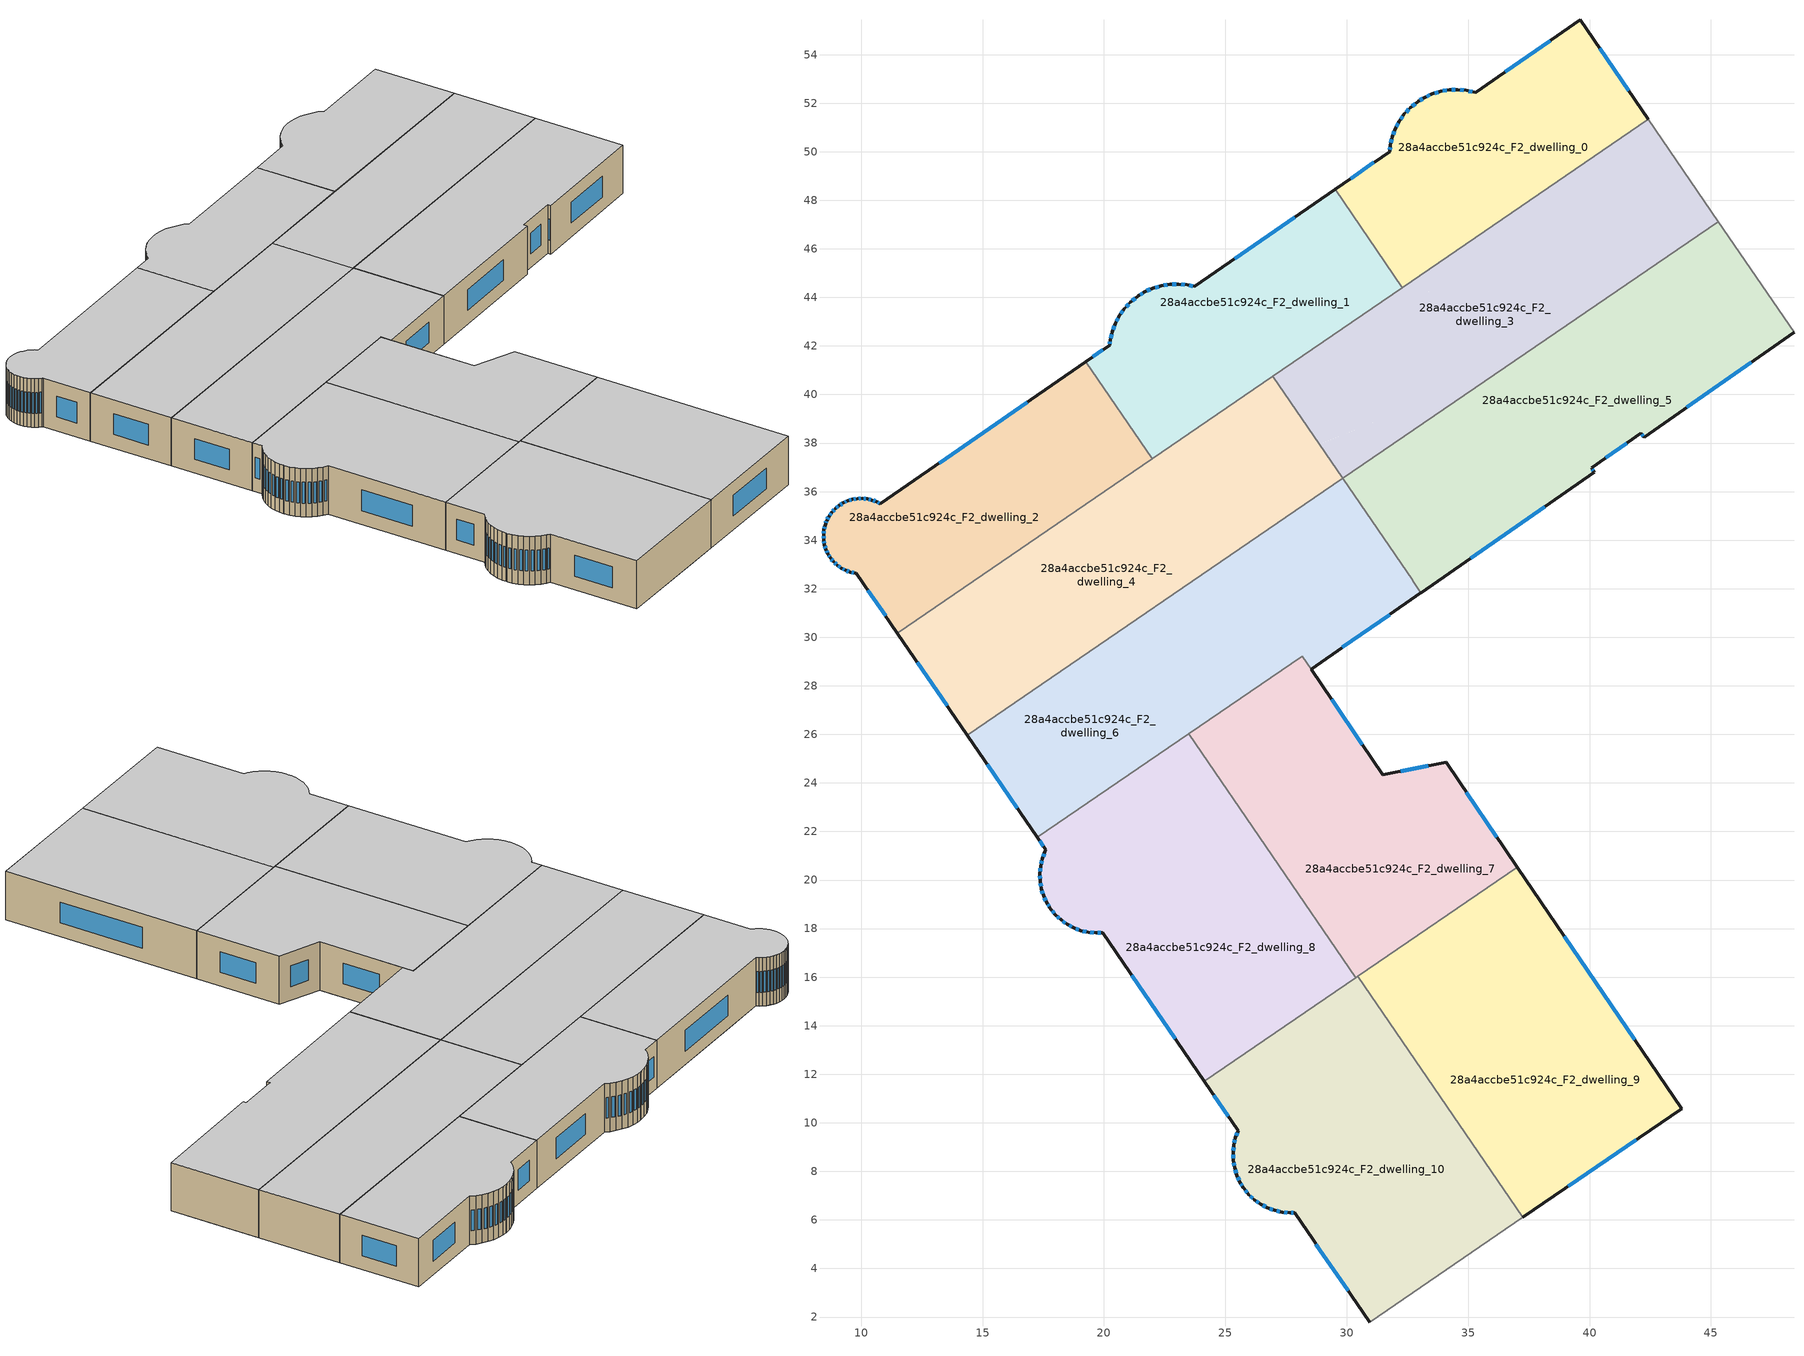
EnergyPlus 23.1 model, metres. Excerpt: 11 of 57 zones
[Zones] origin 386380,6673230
28a4accbe51c924c_F2_dwelling_0
 floor outside (EU_floor_Construction): 35.28,52.44 34.22,52.54 34.57,52.56 34.93,52.52 z6
 floor to 28a4accbe51c924c_F1_dwelling_0 (EU_floor_Construction): 39.62,55.44 42.42,51.33 33.03,44.91 31.14,49.57 31.77,50 31.88,50.61 32.17,51.26 32.62,51.82 32.94,52.07 33.52,52.38 34.22,52.54 35.28,52.44 z6
 floor to 28a4accbe51c924c_F1_dwelling_1 (EU_floor_Construction): 31.14,49.57 33.03,44.91 32.28,44.4 29.52,48.45 z6
 wall outside (EU_wall_Construction): 42.42,51.33 39.62,55.44 35.28,52.44 34.93,52.52 34.57,52.56 34.22,52.54 33.86,52.49 33.52,52.38 33.2,52.23 32.94,52.07 32.89,52.04 32.62,51.82 32.38,51.55 32.17,51.26 32,50.95 31.88,50.61 31.79,50.26 31.77,50 29.52,48.45 z6:9
 wall to 28a4accbe51c924c_F2_dwelling_1 (EU_wall_Construction): 29.52,48.45 32.28,44.4 z6:9
 wall to 28a4accbe51c924c_F2_dwelling_3 (EU_wall_Construction): 32.28,44.4 42.42,51.33 z6:9
 window (EU_Window_Construction): 31.96,50.85 31.91,50.71 / 32.12,51.17 32.05,51.04 / 32.32,51.47 32.23,51.35 / 32.55,51.74 32.44,51.63 / 32.82,51.98 32.7,51.88 / 33.12,52.19 33.01,52.12 / 33.43,52.34 33.29,52.27 / 33.77,52.46 33.62,52.41 / 34.12,52.53 33.96,52.5 / 34.47,52.55 34.32,52.55 / 34.83,52.53 34.68,52.55 / 35.18,52.46 35.03,52.5 / 38.38,54.58 36.52,53.3 / 41.62,52.51 40.42,54.26 / 31.12,49.56 30.16,48.89 / 31.79,50.19 31.77,50.08 / 31.85,50.51 31.82,50.36 z6.86:8.14
 ceiling to 28a4accbe51c924c_F3_dwelling_0 (EU_floor_Construction): 42.42,51.33 39.62,55.44 35.28,52.44 34.93,52.52 34.57,52.56 34.22,52.54 33.86,52.49 33.52,52.38 33.2,52.23 32.94,52.07 32.89,52.04 32.62,51.82 32.38,51.55 32.17,51.26 32,50.95 31.88,50.61 31.79,50.26 31.77,50 29.52,48.45 32.28,44.4 z9
28a4accbe51c924c_F2_dwelling_1
 floor outside (EU_floor_Construction): 22.35,44.48 21.41,44.06 21.68,44.22 22.01,44.37 z6
 floor to 28a4accbe51c924c_F1_dwelling_1 (EU_floor_Construction): 29.52,48.45 32.28,44.4 30.07,42.89 20.78,39.12 19.26,41.35 20.23,42.03 20.34,42.58 20.63,43.24 21.09,43.8 21.41,44.06 22.35,44.48 23.07,44.55 23.73,44.45 z6
 floor to 28a4accbe51c924c_F1_dwelling_3 (EU_floor_Construction): 26.81,41.57 27.1,40.85 21.99,37.36 20.78,39.12 z6
 floor to 28a4accbe51c924c_F1_dwelling_2 (EU_floor_Construction): 30.07,42.89 27.1,40.85 26.81,41.57 z6
 wall outside (EU_wall_Construction): 29.52,48.45 23.73,44.45 23.43,44.52 23.07,44.55 22.71,44.54 22.35,44.48 22.01,44.37 21.68,44.22 21.41,44.06 21.37,44.03 21.09,43.8 20.84,43.53 20.63,43.24 20.46,42.92 20.34,42.58 20.26,42.23 20.23,42.03 19.26,41.35 z6:9
 wall to 28a4accbe51c924c_F2_dwelling_2 (EU_wall_Construction): 19.26,41.35 21.99,37.36 z6:9
 wall to 28a4accbe51c924c_F2_dwelling_4 (EU_wall_Construction): 21.99,37.36 26.96,40.76 z6:9
 wall to 28a4accbe51c924c_F2_dwelling_3 (EU_wall_Construction): 26.96,40.76 32.29,44.4 z6:9
 window (EU_Window_Construction): 20.43,42.82 20.37,42.68 / 20.58,43.15 20.51,43.01 / 20.78,43.45 20.69,43.32 / 21.02,43.72 20.91,43.61 / 21.29,43.96 21.17,43.87 / 21.6,44.18 21.49,44.11 / 21.91,44.33 21.77,44.26 / 22.25,44.45 22.11,44.4 / 22.61,44.52 22.46,44.5 / 22.97,44.55 22.81,44.54 / 23.33,44.53 23.18,44.54 / 23.65,44.47 23.52,44.5 / 27.86,47.31 25.39,45.59 / 19.95,41.83 19.53,41.55 / 20.25,42.17 20.24,42.08 / 20.31,42.48 20.28,42.33 z6.86:8.14
 ceiling to 28a4accbe51c924c_F3_dwelling_1 (EU_floor_Construction): 32.28,44.4 29.52,48.45 23.73,44.45 23.43,44.52 23.07,44.55 22.71,44.54 22.35,44.48 22.01,44.37 21.68,44.22 21.41,44.06 21.37,44.03 21.09,43.8 20.84,43.53 20.63,43.24 20.46,42.92 20.34,42.58 20.26,42.23 20.23,42.03 19.26,41.35 21.99,37.36 z9
28a4accbe51c924c_F2_dwelling_10
 floor to 28a4accbe51c924c_F1_dwelling_11 (EU_floor_Construction): 32.65,12.85 35.79,5.1 30.94,1.78 27.85,6.29 27.34,6.32 26.73,6.5 26.2,6.83 25.74,7.33 25.47,7.84 25.33,8.45 25.35,9.08 25.53,9.68 24.32,11.44 31.59,14.39 z6
 floor to 28a4accbe51c924c_F1_dwelling_10 (EU_floor_Construction): 32.65,12.85 37.26,6.1 35.79,5.1 z6
 floor to 28a4accbe51c924c_F1_dwelling_8 (EU_floor_Construction): 30.46,16.04 31.59,14.39 30.51,13.95 29.83,15.61 z6
 floor to 28a4accbe51c924c_F1_dwelling_9 (EU_floor_Construction): 29.83,15.61 30.51,13.95 24.32,11.44 24.13,11.72 z6
 wall outside (EU_wall_Construction): 24.13,11.72 25.53,9.68 25.42,9.39 25.35,9.08 25.32,8.77 25.33,8.45 25.38,8.14 25.47,7.84 25.6,7.55 25.74,7.33 25.77,7.29 25.97,7.05 26.2,6.83 26.46,6.65 26.73,6.5 27.03,6.39 27.34,6.32 27.65,6.29 27.85,6.29 30.94,1.78 z6:9
 wall to 28a4accbe51c924c_F2_dwelling_9 (EU_wall_Construction): 37.26,6.1 30.46,16.04 z6:9
 wall adiabatic (EU_wall_Construction): 30.94,1.78 37.26,6.1 z6:9
 wall to 28a4accbe51c924c_F2_dwelling_8 (EU_wall_Construction): 30.37,15.98 24.13,11.72 z6:9
 wall to 28a4accbe51c924c_F2_dwelling_7 (EU_wall_Construction): 30.46,16.04 30.37,15.98 z6:9
 window (EU_Window_Construction): 27.42,6.31 27.56,6.3 / 27.12,6.37 27.25,6.34 / 26.82,6.47 26.94,6.42 / 26.54,6.61 26.65,6.54 / 26.27,6.78 26.38,6.7 / 26.03,6.98 26.13,6.89 / 25.83,7.22 25.91,7.12 / 25.64,7.49 25.7,7.4 / 25.51,7.76 25.56,7.64 / 25.41,8.06 25.44,7.93 / 25.34,8.36 25.36,8.23 / 25.32,8.68 25.32,8.54 / 25.34,8.99 25.32,8.86 / 25.4,9.3 25.37,9.17 / 25.5,9.6 25.45,9.47 / 24.53,11.14 25.13,10.26 / 28.73,5 30.06,3.07 / 27.71,6.29 27.79,6.29 z6.86:8.14
 ceiling to 28a4accbe51c924c_F3_dwelling_10 (EU_floor_Construction): 37.26,6.1 30.46,16.04 24.13,11.72 25.53,9.68 25.42,9.39 25.35,9.08 25.32,8.77 25.33,8.45 25.38,8.14 25.47,7.84 25.6,7.55 25.74,7.33 25.77,7.29 25.97,7.05 26.2,6.83 26.46,6.65 26.73,6.5 27.03,6.39 27.34,6.32 27.65,6.29 27.85,6.29 30.94,1.78 z9
28a4accbe51c924c_F2_dwelling_2
 floor outside (EU_floor_Construction): 10.63,35.58 10.79,35.5 10.25,35.7 9.84,35.71 10.04,35.72 10.24,35.7 10.44,35.65 z6; 8.49,33.81 8.74,33.26 8.63,33.44 8.55,33.62 z6
 floor to 28a4accbe51c924c_F1_dwelling_3 (EU_floor_Construction): 20.78,39.12 21.99,37.36 14.08,31.95 11.1,30.74 9.8,32.63 9.75,32.64 9.36,32.76 9.02,32.97 8.74,33.26 8.49,33.81 8.46,34.13 8.45,34.22 8.53,34.68 8.8,35.15 8.81,35.17 9.09,35.43 9.31,35.55 9.45,35.62 9.84,35.71 10.25,35.7 10.79,35.5 12.71,36.83 13.14,36.03 z6
 floor to 28a4accbe51c924c_F1_dwelling_1 (EU_floor_Construction): 19.26,41.35 20.78,39.12 13.14,36.03 12.71,36.83 z6
 floor to 28a4accbe51c924c_F1_dwelling_5 (EU_floor_Construction): 14.08,31.95 11.48,30.17 11.1,30.74 z6
 wall outside (EU_wall_Construction): 19.26,41.35 10.79,35.5 10.63,35.58 10.44,35.65 10.24,35.7 10.04,35.72 9.84,35.71 9.64,35.68 9.45,35.62 9.26,35.54 9.09,35.43 8.93,35.3 8.8,35.15 8.68,34.99 8.58,34.81 8.53,34.68 8.51,34.62 8.47,34.42 8.45,34.22 8.45,34.01 8.49,33.81 8.55,33.62 8.63,33.44 8.74,33.26 8.87,33.11 9.02,32.97 9.18,32.85 9.36,32.76 9.55,32.69 9.75,32.64 9.8,32.63 11.48,30.17 z6:9
 wall to 28a4accbe51c924c_F2_dwelling_4 (EU_wall_Construction): 11.48,30.17 21.99,37.36 z6:9
 window (EU_Window_Construction): 9.06,32.94 9.13,32.89 / 8.91,33.07 8.97,33.01 / 8.77,33.22 8.83,33.15 / 8.66,33.39 8.71,33.31 / 8.57,33.57 8.61,33.49 / 8.5,33.76 8.53,33.68 / 8.46,33.96 8.48,33.87 / 8.45,34.16 8.45,34.07 / 8.46,34.36 8.45,34.27 / 8.5,34.56 8.48,34.48 / 8.57,34.77 8.55,34.71 / 8.65,34.93 8.61,34.86 / 8.76,35.1 8.71,35.03 / 8.89,35.26 8.84,35.19 / 9.05,35.39 8.98,35.34 / 9.21,35.5 9.14,35.46 / 9.39,35.59 9.31,35.56 / 9.58,35.66 9.5,35.64 / 9.78,35.7 9.7,35.69 / 9.98,35.72 9.9,35.71 / 10.19,35.71 10.1,35.71 / 10.39,35.67 10.3,35.69 / 10.58,35.6 10.5,35.63 / 10.75,35.52 10.68,35.56 / 16.84,39.68 13.21,37.17 / 10.28,31.93 11,30.88 / 9.61,32.67 9.69,32.65 / 9.41,32.74 9.5,32.71 / 9.23,32.82 9.31,32.78 z6.86:8.14
 ceiling to 28a4accbe51c924c_F3_dwelling_2 (EU_floor_Construction): 21.99,37.36 19.26,41.35 10.79,35.5 10.63,35.58 10.44,35.65 10.24,35.7 10.04,35.72 9.84,35.71 9.64,35.68 9.45,35.62 9.26,35.54 9.09,35.43 8.93,35.3 8.8,35.15 8.68,34.99 8.58,34.81 8.53,34.68 8.51,34.62 8.47,34.42 8.45,34.22 8.45,34.01 8.49,33.81 8.55,33.62 8.63,33.44 8.74,33.26 8.87,33.11 9.02,32.97 9.18,32.85 9.36,32.76 9.55,32.69 9.75,32.64 9.8,32.63 11.48,30.17 z9
28a4accbe51c924c_F2_dwelling_3
 floor to 28a4accbe51c924c_F1_dwelling_2 (EU_floor_Construction): 44.27,48.64 45.3,47.12 36.26,40.94 28.88,37.95 27.41,40.09 27.1,40.85 30.07,42.89 z6
 floor to 28a4accbe51c924c_F1_dwelling_0 (EU_floor_Construction): 42.42,51.33 44.27,48.64 33.32,44.2 33.03,44.91 z6
 floor to 28a4accbe51c924c_F1_dwelling_5 (EU_floor_Construction): 28.95,37.98 29.09,37.64 28.88,37.95 z6
 floor to 28a4accbe51c924c_F1_dwelling_1 (EU_floor_Construction): 33.03,44.91 33.32,44.2 30.07,42.89 z6
 floor to 28a4accbe51c924c_F1_dwelling_4 (EU_floor_Construction): 36.26,40.94 29.83,36.55 29.09,37.64 28.95,37.98 z6
 floor to 28a4accbe51c924c_F1_dwelling_3 (EU_floor_Construction): 27.1,40.85 27.41,40.09 26.96,40.76 z6
 wall adiabatic (EU_wall_Construction): 45.3,47.12 42.42,51.33 z6:9
 wall to 28a4accbe51c924c_F2_dwelling_4 (EU_wall_Construction): 26.96,40.76 29.83,36.55 z6:9
 wall to 28a4accbe51c924c_F2_dwelling_5 (EU_wall_Construction): 29.84,36.55 45.3,47.12 z6:9
 ceiling to 28a4accbe51c924c_F3_dwelling_3 (EU_floor_Construction): 45.3,47.12 42.42,51.33 26.96,40.76 29.83,36.55 z9
28a4accbe51c924c_F2_dwelling_4
 floor to 28a4accbe51c924c_F1_dwelling_5 (EU_floor_Construction): 29.09,37.64 29.6,36.38 19.87,29.73 13.54,27.17 11.48,30.17 14.08,31.95 28.88,37.95 z6
 floor to 28a4accbe51c924c_F1_dwelling_7 (EU_floor_Construction): 19.87,29.73 14.36,25.97 13.54,27.17 z6
 floor to 28a4accbe51c924c_F1_dwelling_3 (EU_floor_Construction): 27.41,40.09 28.36,37.74 14.08,31.95 26.96,40.76 z6
 floor to 28a4accbe51c924c_F1_dwelling_2 (EU_floor_Construction): 27.41,40.09 28.88,37.95 28.36,37.74 z6
 floor to 28a4accbe51c924c_F1_dwelling_4 (EU_floor_Construction): 29.09,37.64 29.83,36.55 29.6,36.38 z6
 wall outside (EU_wall_Construction): 11.48,30.17 14.36,25.97 z6:9
 wall to 28a4accbe51c924c_F2_dwelling_6 (EU_wall_Construction): 14.36,25.97 29.83,36.55 z6:9
 window (EU_Window_Construction): 12.31,28.97 13.54,27.17 z6.86:8.14
 ceiling to 28a4accbe51c924c_F3_dwelling_4 (EU_floor_Construction): 29.83,36.55 26.96,40.76 11.48,30.17 14.36,25.97 z9
28a4accbe51c924c_F2_dwelling_5
 floor to 28a4accbe51c924c_F1_dwelling_4 (EU_floor_Construction): 46.65,45.15 48.42,42.56 42.25,38.24 42.12,38.41 40.82,37.5 40.5,38.09 31.32,34.37 29.84,36.55 36.26,40.94 z6
 floor to 28a4accbe51c924c_F1_dwelling_6 (EU_floor_Construction): 40.5,38.09 40.82,37.5 40.08,36.98 40.19,36.8 33.06,31.84 31.32,34.37 z6
 floor adiabatic (EU_floor_Construction): 45.3,47.12 46.65,45.15 36.26,40.94 z6
 wall outside (EU_wall_Construction): 33.06,31.84 40.19,36.8 40.08,36.98 42.12,38.41 42.25,38.24 48.42,42.56 z6:9
 wall adiabatic (EU_wall_Construction): 48.42,42.56 45.3,47.12 z6:9
 wall to 28a4accbe51c924c_F2_dwelling_6 (EU_wall_Construction): 29.84,36.55 32.71,32.34 33.06,31.83 z6:9
 window (EU_Window_Construction): 44.01,39.48 46.66,41.33 / 42.16,38.36 42.21,38.29 / 40.66,37.39 41.54,38 / 40.16,36.85 40.11,36.93 / 35.1,33.25 38.15,35.38 z6.86:8.14
 ceiling to 28a4accbe51c924c_F3_dwelling_5 (EU_floor_Construction): 42.25,38.24 48.42,42.56 45.3,47.12 29.84,36.55 33.06,31.84 40.19,36.8 40.08,36.98 42.12,38.41 z9
28a4accbe51c924c_F2_dwelling_6
 floor to 28a4accbe51c924c_F1_dwelling_6 (EU_floor_Construction): 31.32,34.37 33.06,31.83 28.53,28.68 28.16,29.22 24.51,26.73 22.81,30.92 z6
 floor to 28a4accbe51c924c_F1_dwelling_5 (EU_floor_Construction): 29.6,36.38 30.54,34.06 19.87,29.73 z6
 floor to 28a4accbe51c924c_F1_dwelling_7 (EU_floor_Construction): 22.81,30.92 24.51,26.73 17.25,21.76 14.36,25.97 19.87,29.73 z6
 floor to 28a4accbe51c924c_F1_dwelling_4 (EU_floor_Construction): 29.84,36.55 31.32,34.37 30.54,34.06 29.6,36.38 z6
 wall outside (EU_wall_Construction): 28.53,28.68 33.06,31.83 / 14.36,25.97 17.25,21.76 z6:9
 wall to 28a4accbe51c924c_F2_dwelling_7 (EU_wall_Construction): 23.49,26.03 28.16,29.22 28.53,28.68 z6:9
 wall to 28a4accbe51c924c_F2_dwelling_8 (EU_wall_Construction): 17.25,21.76 23.49,26.03 z6:9
 window (EU_Window_Construction): 29.82,29.58 31.76,30.93 / 15.19,24.77 16.43,22.96 z6.86:8.14
 ceiling to 28a4accbe51c924c_F3_dwelling_6 (EU_floor_Construction): 28.53,28.68 33.06,31.83 29.84,36.55 14.36,25.97 17.25,21.76 28.16,29.22 z9
28a4accbe51c924c_F2_dwelling_7
 floor to 28a4accbe51c924c_F1_dwelling_8 (EU_floor_Construction): 34.09,24.86 37.03,20.53 30.36,15.98 28.69,18.43 26.77,23.17 31.09,24.93 31.49,24.34 z6
 floor to 28a4accbe51c924c_F1_dwelling_6 (EU_floor_Construction): 28.16,29.22 31.09,24.93 26.06,22.89 24.51,26.73 z6
 floor to 28a4accbe51c924c_F1_dwelling_7 (EU_floor_Construction): 24.51,26.73 26.06,22.89 25.73,22.76 23.49,26.03 z6
 floor to 28a4accbe51c924c_F1_dwelling_9 (EU_floor_Construction): 26.77,23.17 28.69,18.43 25.73,22.76 z6
 wall outside (EU_wall_Construction): 37.03,20.54 34.09,24.86 31.49,24.34 28.53,28.68 z6:9
 wall to 28a4accbe51c924c_F2_dwelling_8 (EU_wall_Construction): 23.49,26.03 30.36,15.98 z6:9
 wall to 28a4accbe51c924c_F2_dwelling_9 (EU_wall_Construction): 30.46,16.04 37.03,20.54 z6:9
 window (EU_Window_Construction): 36.19,21.77 34.93,23.62 / 33.35,24.71 32.23,24.49 / 30.65,25.58 29.38,27.44 z6.86:8.14
 ceiling to 28a4accbe51c924c_F3_dwelling_7 (EU_floor_Construction): 37.03,20.54 34.09,24.86 31.49,24.34 28.16,29.22 23.49,26.03 30.36,15.98 z9
28a4accbe51c924c_F2_dwelling_8
 floor outside (EU_floor_Construction): 17.6,21.24 17.39,20.58 17.46,20.88 17.57,21.17 z6
 floor to 28a4accbe51c924c_F1_dwelling_7 (EU_floor_Construction): 23.49,26.03 25.73,22.76 17.5,19.42 17.37,19.96 17.39,20.58 17.6,21.24 17.25,21.76 z6
 floor to 28a4accbe51c924c_F1_dwelling_9 (EU_floor_Construction): 25.73,22.76 28.69,18.43 29.83,15.61 24.13,11.72 19.95,17.83 19.35,17.85 18.76,18.03 18.23,18.35 17.77,18.85 17.51,19.35 17.5,19.42 z6
 floor to 28a4accbe51c924c_F1_dwelling_8 (EU_floor_Construction): 28.69,18.43 30.36,15.98 29.83,15.61 z6
 wall outside (EU_wall_Construction): 17.25,21.76 17.6,21.24 17.57,21.17 17.46,20.88 17.39,20.58 17.36,20.26 17.37,19.96 17.42,19.65 17.51,19.35 17.64,19.07 17.77,18.85 17.81,18.8 18,18.57 18.23,18.35 18.48,18.17 18.76,18.03 19.05,17.92 19.35,17.85 19.66,17.82 19.95,17.83 24.13,11.72 z6:9
 window (EU_Window_Construction): 19.44,17.84 19.57,17.83 / 19.14,17.9 19.27,17.87 / 18.84,18 18.97,17.95 / 18.56,18.13 18.68,18.07 / 18.3,18.3 18.41,18.22 / 18.07,18.5 18.17,18.41 / 17.86,18.74 17.95,18.63 / 17.68,19.01 17.74,18.91 / 17.55,19.27 17.6,19.15 / 17.45,19.56 17.49,19.44 / 17.38,19.87 17.41,19.74 / 17.36,20.18 17.37,20.04 / 17.38,20.49 17.37,20.35 / 17.44,20.79 17.41,20.66 / 17.54,21.08 17.49,20.96 / 17.35,21.61 17.5,21.39 / 21.14,16.08 22.94,13.46 / 19.74,17.82 19.86,17.82 z6.86:8.14
 ceiling to 28a4accbe51c924c_F3_dwelling_8 (EU_floor_Construction): 30.36,15.98 23.49,26.03 17.25,21.76 17.6,21.24 17.57,21.17 17.46,20.88 17.39,20.58 17.36,20.26 17.37,19.96 17.42,19.65 17.51,19.35 17.64,19.07 17.77,18.85 17.81,18.8 18,18.57 18.23,18.35 18.48,18.17 18.76,18.03 19.05,17.92 19.35,17.85 19.66,17.82 19.95,17.83 24.13,11.72 z9
28a4accbe51c924c_F2_dwelling_9
 floor to 28a4accbe51c924c_F1_dwelling_8 (EU_floor_Construction): 37.03,20.53 39.13,17.44 31.59,14.39 30.46,16.04 z6
 floor adiabatic (EU_floor_Construction): 39.13,17.44 43.79,10.57 37.26,6.1 31.59,14.39 z6
 wall outside (EU_wall_Construction): 37.26,6.1 43.79,10.57 37.03,20.54 z6:9
 window (EU_Window_Construction): 41.86,13.42 38.96,17.69 / 39.13,7.38 41.93,9.3 z6.86:8.14
 ceiling to 28a4accbe51c924c_F3_dwelling_9 (EU_floor_Construction): 43.79,10.57 37.03,20.54 30.46,16.04 37.26,6.1 z9
[Building]
EU S2 Campaign: North Axis=0; Terrain=City; Solar Distribution=FullExterior
[Site:Location]
Helsinki-Vantaa.AP: Latitude=60.317; Longitude=24.963; Time Zone=2; Elevation=54.6
[SizingPeriod:WeatherFileDays]
AnnualSizingPeriod: Begin Month=1; Begin Day of Month=1; End Month=12; End Day of Month=31; Day of Week for Start Day=Monday; Use Weather File Daylight Saving Period=No; Use Weather File Rain and Snow Indicators=No
[MATERIAL]
EU_InternalMass_Material: Roughness=MediumRough; Thickness=0.1; Conductivity=1; Density=1800; Specific Heat=900; Thermal Absorptance=0.9; Solar Absorptance=0.7; Visible Absorptance=0.7
[MATERIAL:NOMASS] Roughness=MediumRough; Thermal Absorptance=0.9; Solar Absorptance=0.7; Visible Absorptance=0.7
Name | Thermal Resistance
EU_wall_NoMass | 1.10183
EU_floor_NoMass | 1.70606
[WINDOWMATERIAL:SIMPLEGLAZINGSYSTEM]
EU_Window_SimpleGlazing: UFactor=3.11035; Solar Heat Gain Coefficient=0.8; Visible Transmittance=0.8
[CONSTRUCTION]
EU_wall_Construction: EU_wall_NoMass
EU_floor_Construction: EU_floor_NoMass
EU_Window_Construction: EU_Window_SimpleGlazing
EU_InternalMass_Construction: EU_InternalMass_Material
[ZONE] Type=1; Multiplier=1; Ceiling Height=autocalculate; Floor Area=autocalculate; Part of Total Floor Area=Yes
Name | Volume
28a4accbe51c924c_F2_dwelling_0 | 191.187
28a4accbe51c924c_F2_dwelling_1 | 191.141
28a4accbe51c924c_F2_dwelling_10 | 286.737
28a4accbe51c924c_F2_dwelling_2 | 191.16
28a4accbe51c924c_F2_dwelling_3 | 286.757
28a4accbe51c924c_F2_dwelling_4 | 286.745
28a4accbe51c924c_F2_dwelling_5 | 314.558
28a4accbe51c924c_F2_dwelling_6 | 297.195
28a4accbe51c924c_F2_dwelling_7 | 248.303
28a4accbe51c924c_F2_dwelling_8 | 286.713
28a4accbe51c924c_F2_dwelling_9 | 286.726
[INTERNALMASS] Construction=EU_InternalMass_Construction
Name | Zone or ZoneList | Surface Area
28a4accbe51c924c_F2_dwelling_0_EU_InternalMass | 28a4accbe51c924c_F2_dwelling_0 | 63.7118
28a4accbe51c924c_F2_dwelling_1_EU_InternalMass | 28a4accbe51c924c_F2_dwelling_1 | 63.713
28a4accbe51c924c_F2_dwelling_2_EU_InternalMass | 28a4accbe51c924c_F2_dwelling_2 | 63.7205
28a4accbe51c924c_F2_dwelling_3_EU_InternalMass | 28a4accbe51c924c_F2_dwelling_3 | 95.5856
28a4accbe51c924c_F2_dwelling_4_EU_InternalMass | 28a4accbe51c924c_F2_dwelling_4 | 95.5818
28a4accbe51c924c_F2_dwelling_5_EU_InternalMass | 28a4accbe51c924c_F2_dwelling_5 | 104.865
28a4accbe51c924c_F2_dwelling_6_EU_InternalMass | 28a4accbe51c924c_F2_dwelling_6 | 99.0681
28a4accbe51c924c_F2_dwelling_7_EU_InternalMass | 28a4accbe51c924c_F2_dwelling_7 | 82.7844
28a4accbe51c924c_F2_dwelling_8_EU_InternalMass | 28a4accbe51c924c_F2_dwelling_8 | 95.5709
28a4accbe51c924c_F2_dwelling_9_EU_InternalMass | 28a4accbe51c924c_F2_dwelling_9 | 95.5752
28a4accbe51c924c_F2_dwelling_10_EU_InternalMass | 28a4accbe51c924c_F2_dwelling_10 | 95.5789
[OTHEREQUIPMENT] Fuel Type=Electricity; Design Level Calculation Method=Watts/Area; Power per Zone Floor Area=1; Fraction Latent=0; Fraction Radiant=0; Fraction Lost=0; Carbon Dioxide Generation Rate=0; EndUse Subcategory=EU_Step8_InternalGains
Name | Zone or ZoneList or Space or SpaceList | Schedule
EU_Step8_InternalGain_28a4accbe51c924c_F2_dwelling_0_f000 | 28a4accbe51c924c_F2_dwelling_0 | EU_Step8_GainSchedule_28a4accbe51c924c_F2_dwelling_0_f000
EU_Step8_InternalGain_28a4accbe51c924c_F2_dwelling_1_f000 | 28a4accbe51c924c_F2_dwelling_1 | EU_Step8_GainSchedule_28a4accbe51c924c_F2_dwelling_1_f000
EU_Step8_InternalGain_28a4accbe51c924c_F2_dwelling_2_f000 | 28a4accbe51c924c_F2_dwelling_2 | EU_Step8_GainSchedule_28a4accbe51c924c_F2_dwelling_2_f000
EU_Step8_InternalGain_28a4accbe51c924c_F2_dwelling_3_f000 | 28a4accbe51c924c_F2_dwelling_3 | EU_Step8_GainSchedule_28a4accbe51c924c_F2_dwelling_3_f000
EU_Step8_InternalGain_28a4accbe51c924c_F2_dwelling_4_f000 | 28a4accbe51c924c_F2_dwelling_4 | EU_Step8_GainSchedule_28a4accbe51c924c_F2_dwelling_4_f000
EU_Step8_InternalGain_28a4accbe51c924c_F2_dwelling_5_f000 | 28a4accbe51c924c_F2_dwelling_5 | EU_Step8_GainSchedule_28a4accbe51c924c_F2_dwelling_5_f000
EU_Step8_InternalGain_28a4accbe51c924c_F2_dwelling_6_f000 | 28a4accbe51c924c_F2_dwelling_6 | EU_Step8_GainSchedule_28a4accbe51c924c_F2_dwelling_6_f000
EU_Step8_InternalGain_28a4accbe51c924c_F2_dwelling_7_f000 | 28a4accbe51c924c_F2_dwelling_7 | EU_Step8_GainSchedule_28a4accbe51c924c_F2_dwelling_7_f000
EU_Step8_InternalGain_28a4accbe51c924c_F2_dwelling_8_f000 | 28a4accbe51c924c_F2_dwelling_8 | EU_Step8_GainSchedule_28a4accbe51c924c_F2_dwelling_8_f000
EU_Step8_InternalGain_28a4accbe51c924c_F2_dwelling_9_f000 | 28a4accbe51c924c_F2_dwelling_9 | EU_Step8_GainSchedule_28a4accbe51c924c_F2_dwelling_9_f000
EU_Step8_InternalGain_28a4accbe51c924c_F2_dwelling_10_f000 | 28a4accbe51c924c_F2_dwelling_10 | EU_Step8_GainSchedule_28a4accbe51c924c_F2_dwelling_10_f000
[ZONEVENTILATION:DESIGNFLOWRATE] Schedule=EU_AlwaysOn; Design Flow Rate Calculation Method=AirChanges/Hour; Air Changes per Hour=0.756316; Ventilation Type=Natural; Fan Pressure Rise=0; Fan Total Efficiency=1; Constant Term Coefficient=1; Temperature Term Coefficient=0; Velocity Term Coefficient=0; Velocity Squared Term Coefficient=0; Minimum Indoor Temperature=-100; Maximum Indoor Temperature=100; Delta Temperature=-100; Minimum Outdoor Temperature=-100; Maximum Outdoor Temperature=100; Maximum Wind Speed=40
Name | Zone or ZoneList or Space or SpaceList
EU_ConstantAir_28a4accbe51c924c_F2_dwelling_0 | 28a4accbe51c924c_F2_dwelling_0
EU_ConstantAir_28a4accbe51c924c_F2_dwelling_1 | 28a4accbe51c924c_F2_dwelling_1
EU_ConstantAir_28a4accbe51c924c_F2_dwelling_2 | 28a4accbe51c924c_F2_dwelling_2
EU_ConstantAir_28a4accbe51c924c_F2_dwelling_3 | 28a4accbe51c924c_F2_dwelling_3
EU_ConstantAir_28a4accbe51c924c_F2_dwelling_4 | 28a4accbe51c924c_F2_dwelling_4
EU_ConstantAir_28a4accbe51c924c_F2_dwelling_5 | 28a4accbe51c924c_F2_dwelling_5
EU_ConstantAir_28a4accbe51c924c_F2_dwelling_6 | 28a4accbe51c924c_F2_dwelling_6
EU_ConstantAir_28a4accbe51c924c_F2_dwelling_7 | 28a4accbe51c924c_F2_dwelling_7
EU_ConstantAir_28a4accbe51c924c_F2_dwelling_8 | 28a4accbe51c924c_F2_dwelling_8
EU_ConstantAir_28a4accbe51c924c_F2_dwelling_9 | 28a4accbe51c924c_F2_dwelling_9
EU_ConstantAir_28a4accbe51c924c_F2_dwelling_10 | 28a4accbe51c924c_F2_dwelling_10
[HVACTEMPLATE:THERMOSTAT] Constant Heating Setpoint=20; Constant Cooling Setpoint=50
EU_HeatOnly_28a4accbe51c924c_F0_dwelling_6; EU_HeatOnly_28a4accbe51c924c_F0_dwelling_7; EU_HeatOnly_28a4accbe51c924c_F0_dwelling_8; EU_HeatOnly_28a4accbe51c924c_F0_dwelling_9; EU_HeatOnly_28a4accbe51c924c_F0_dwelling_10; EU_HeatOnly_28a4accbe51c924c_F0_dwelling_11; EU_HeatOnly_28a4accbe51c924c_F1_dwelling_0; EU_HeatOnly_28a4accbe51c924c_F1_dwelling_1; EU_HeatOnly_28a4accbe51c924c_F1_dwelling_2; EU_HeatOnly_28a4accbe51c924c_F1_dwelling_3; EU_HeatOnly_28a4accbe51c924c_F1_dwelling_4; EU_HeatOnly_28a4accbe51c924c_F1_dwelling_5; EU_HeatOnly_28a4accbe51c924c_F1_dwelling_6; EU_HeatOnly_28a4accbe51c924c_F1_dwelling_7; EU_HeatOnly_28a4accbe51c924c_F1_dwelling_8; EU_HeatOnly_28a4accbe51c924c_F1_dwelling_9; EU_HeatOnly_28a4accbe51c924c_F1_dwelling_10; EU_HeatOnly_28a4accbe51c924c_F1_dwelling_11; EU_HeatOnly_28a4accbe51c924c_F2_dwelling_0; EU_HeatOnly_28a4accbe51c924c_F2_dwelling_1; EU_HeatOnly_28a4accbe51c924c_F2_dwelling_2; EU_HeatOnly_28a4accbe51c924c_F2_dwelling_3; EU_HeatOnly_28a4accbe51c924c_F2_dwelling_4; EU_HeatOnly_28a4accbe51c924c_F2_dwelling_5; EU_HeatOnly_28a4accbe51c924c_F2_dwelling_6; EU_HeatOnly_28a4accbe51c924c_F2_dwelling_7; EU_HeatOnly_28a4accbe51c924c_F2_dwelling_8; EU_HeatOnly_28a4accbe51c924c_F2_dwelling_9; EU_HeatOnly_28a4accbe51c924c_F2_dwelling_10; EU_HeatOnly_28a4accbe51c924c_F3_dwelling_0; EU_HeatOnly_28a4accbe51c924c_F3_dwelling_1; EU_HeatOnly_28a4accbe51c924c_F3_dwelling_2; EU_HeatOnly_28a4accbe51c924c_F3_dwelling_3; EU_HeatOnly_28a4accbe51c924c_F3_dwelling_4; EU_HeatOnly_28a4accbe51c924c_F3_dwelling_5; EU_HeatOnly_28a4accbe51c924c_F3_dwelling_6; EU_HeatOnly_28a4accbe51c924c_F3_dwelling_7; EU_HeatOnly_28a4accbe51c924c_F3_dwelling_8; EU_HeatOnly_28a4accbe51c924c_F3_dwelling_9; EU_HeatOnly_28a4accbe51c924c_F3_dwelling_10; EU_HeatOnly_28a4accbe51c924c_F4_dwelling_0; EU_HeatOnly_28a4accbe51c924c_F4_dwelling_1; EU_HeatOnly_28a4accbe51c924c_F4_dwelling_2; EU_HeatOnly_28a4accbe51c924c_F4_dwelling_3; EU_HeatOnly_28a4accbe51c924c_F4_dwelling_4; EU_HeatOnly_28a4accbe51c924c_F4_dwelling_5; EU_HeatOnly_28a4accbe51c924c_F4_dwelling_6; EU_HeatOnly_28a4accbe51c924c_F4_dwelling_7; EU_HeatOnly_28a4accbe51c924c_F4_dwelling_8; EU_HeatOnly_28a4accbe51c924c_F4_dwelling_9; EU_HeatOnly_28a4accbe51c924c_F4_dwelling_10
[HVACTEMPLATE:ZONE:IDEALLOADSAIRSYSTEM] System Availability Schedule=EU_AlwaysOn; Maximum Heating Supply Air Temperature=50; Minimum Cooling Supply Air Temperature=13; Maximum Heating Supply Air Humidity Ratio=0.0156; Minimum Cooling Supply Air Humidity Ratio=0.0077; Heating Limit=NoLimit; Cooling Limit=NoLimit; Heating Availability Schedule=EU_AlwaysOn; Cooling Availability Schedule=EU_CoolingOff; Dehumidification Control Type=ConstantSensibleHeatRatio; Cooling Sensible Heat Ratio=0.7; Dehumidification Setpoint=60; Humidification Control Type=None; Humidification Setpoint=30; Outdoor Air Method=None; Outdoor Air Flow Rate per Person=0.00944; Outdoor Air Flow Rate per Zone Floor Area=0; Outdoor Air Flow Rate per Zone=0; Demand Controlled Ventilation Type=None; Outdoor Air Economizer Type=NoEconomizer; Heat Recovery Type=None; Sensible Heat Recovery Effectiveness=0.7; Latent Heat Recovery Effectiveness=0.65
Name | Template Thermostat
28a4accbe51c924c_F2_dwelling_0 | EU_HeatOnly_28a4accbe51c924c_F2_dwelling_0
28a4accbe51c924c_F2_dwelling_1 | EU_HeatOnly_28a4accbe51c924c_F2_dwelling_1
28a4accbe51c924c_F2_dwelling_2 | EU_HeatOnly_28a4accbe51c924c_F2_dwelling_2
28a4accbe51c924c_F2_dwelling_3 | EU_HeatOnly_28a4accbe51c924c_F2_dwelling_3
28a4accbe51c924c_F2_dwelling_4 | EU_HeatOnly_28a4accbe51c924c_F2_dwelling_4
28a4accbe51c924c_F2_dwelling_5 | EU_HeatOnly_28a4accbe51c924c_F2_dwelling_5
28a4accbe51c924c_F2_dwelling_6 | EU_HeatOnly_28a4accbe51c924c_F2_dwelling_6
28a4accbe51c924c_F2_dwelling_7 | EU_HeatOnly_28a4accbe51c924c_F2_dwelling_7
28a4accbe51c924c_F2_dwelling_8 | EU_HeatOnly_28a4accbe51c924c_F2_dwelling_8
28a4accbe51c924c_F2_dwelling_9 | EU_HeatOnly_28a4accbe51c924c_F2_dwelling_9
28a4accbe51c924c_F2_dwelling_10 | EU_HeatOnly_28a4accbe51c924c_F2_dwelling_10
[SIZING:ZONE] Zone Cooling Design Supply Air Temperature Input Method=SupplyAirTemperature; Zone Cooling Design Supply Air Temperature=13; Zone Heating Design Supply Air Temperature Input Method=SupplyAirTemperature; Zone Heating Design Supply Air Temperature=50; Zone Cooling Design Supply Air Humidity Ratio=0.008; Zone Heating Design Supply Air Humidity Ratio=0.008; Cooling Design Air Flow Method=DesignDay; Cooling Design Air Flow Rate=0; Cooling Minimum Air Flow per Zone Floor Area=0.000762; Cooling Minimum Air Flow=0; Cooling Minimum Air Flow Fraction=0.2; Heating Design Air Flow Method=DesignDay; Heating Design Air Flow Rate=0; Heating Maximum Air Flow per Zone Floor Area=0.002032; Heating Maximum Air Flow=0.141576; Heating Maximum Air Flow Fraction=0.3; Account for Dedicated Outdoor Air System=No; Dedicated Outdoor Air System Control Strategy=NeutralSupplyAir; Dedicated Outdoor Air Low Setpoint Temperature for Design=autosize; Dedicated Outdoor Air High Setpoint Temperature for Design=autosize; Zone Load Sizing Method=Sensible Load Only No Latent Load; Zone Latent Cooling Design Supply Air Humidity Ratio Input Method=HumidityRatioDifference; Zone Cooling Design Supply Air Humidity Ratio Difference=0.005; Zone Latent Heating Design Supply Air Humidity Ratio Input Method=HumidityRatioDifference; Zone Humidification Design Supply Air Humidity Ratio Difference=0.005
28a4accbe51c924c_F2_dwelling_0; 28a4accbe51c924c_F2_dwelling_1; 28a4accbe51c924c_F2_dwelling_2; 28a4accbe51c924c_F2_dwelling_3; 28a4accbe51c924c_F2_dwelling_4; 28a4accbe51c924c_F2_dwelling_5; 28a4accbe51c924c_F2_dwelling_6; 28a4accbe51c924c_F2_dwelling_7; 28a4accbe51c924c_F2_dwelling_8; 28a4accbe51c924c_F2_dwelling_9; 28a4accbe51c924c_F2_dwelling_10
[SCHEDULE:CONSTANT]
Name | Hourly Value
EU_AlwaysOn | 1
EU_CoolingOff | 0
[SCHEDULE:FILE] Column Number=1; Rows to Skip at Top=0; Number of Hours of Data=8760; Column Separator=Comma; Interpolate to Timestep=No; Minutes per Item=60; Adjust Schedule for Daylight Savings=Yes
Name | File
EU_Step8_GainSchedule_28a4accbe51c924c_F2_dwelling_0_f000 | ../../schedules/28a4accbe51c924c/28a4accbe51c924c_F2_dwelling_0_f000_gain.csv
EU_Step8_GainSchedule_28a4accbe51c924c_F2_dwelling_1_f000 | ../../schedules/28a4accbe51c924c/28a4accbe51c924c_F2_dwelling_1_f000_gain.csv
EU_Step8_GainSchedule_28a4accbe51c924c_F2_dwelling_2_f000 | ../../schedules/28a4accbe51c924c/28a4accbe51c924c_F2_dwelling_2_f000_gain.csv
EU_Step8_GainSchedule_28a4accbe51c924c_F2_dwelling_3_f000 | ../../schedules/28a4accbe51c924c/28a4accbe51c924c_F2_dwelling_3_f000_gain.csv
EU_Step8_GainSchedule_28a4accbe51c924c_F2_dwelling_4_f000 | ../../schedules/28a4accbe51c924c/28a4accbe51c924c_F2_dwelling_4_f000_gain.csv
EU_Step8_GainSchedule_28a4accbe51c924c_F2_dwelling_5_f000 | ../../schedules/28a4accbe51c924c/28a4accbe51c924c_F2_dwelling_5_f000_gain.csv
EU_Step8_GainSchedule_28a4accbe51c924c_F2_dwelling_6_f000 | ../../schedules/28a4accbe51c924c/28a4accbe51c924c_F2_dwelling_6_f000_gain.csv
EU_Step8_GainSchedule_28a4accbe51c924c_F2_dwelling_7_f000 | ../../schedules/28a4accbe51c924c/28a4accbe51c924c_F2_dwelling_7_f000_gain.csv
EU_Step8_GainSchedule_28a4accbe51c924c_F2_dwelling_8_f000 | ../../schedules/28a4accbe51c924c/28a4accbe51c924c_F2_dwelling_8_f000_gain.csv
EU_Step8_GainSchedule_28a4accbe51c924c_F2_dwelling_9_f000 | ../../schedules/28a4accbe51c924c/28a4accbe51c924c_F2_dwelling_9_f000_gain.csv
EU_Step8_GainSchedule_28a4accbe51c924c_F2_dwelling_10_f000 | ../../schedules/28a4accbe51c924c/28a4accbe51c924c_F2_dwelling_10_f000_gain.csv
